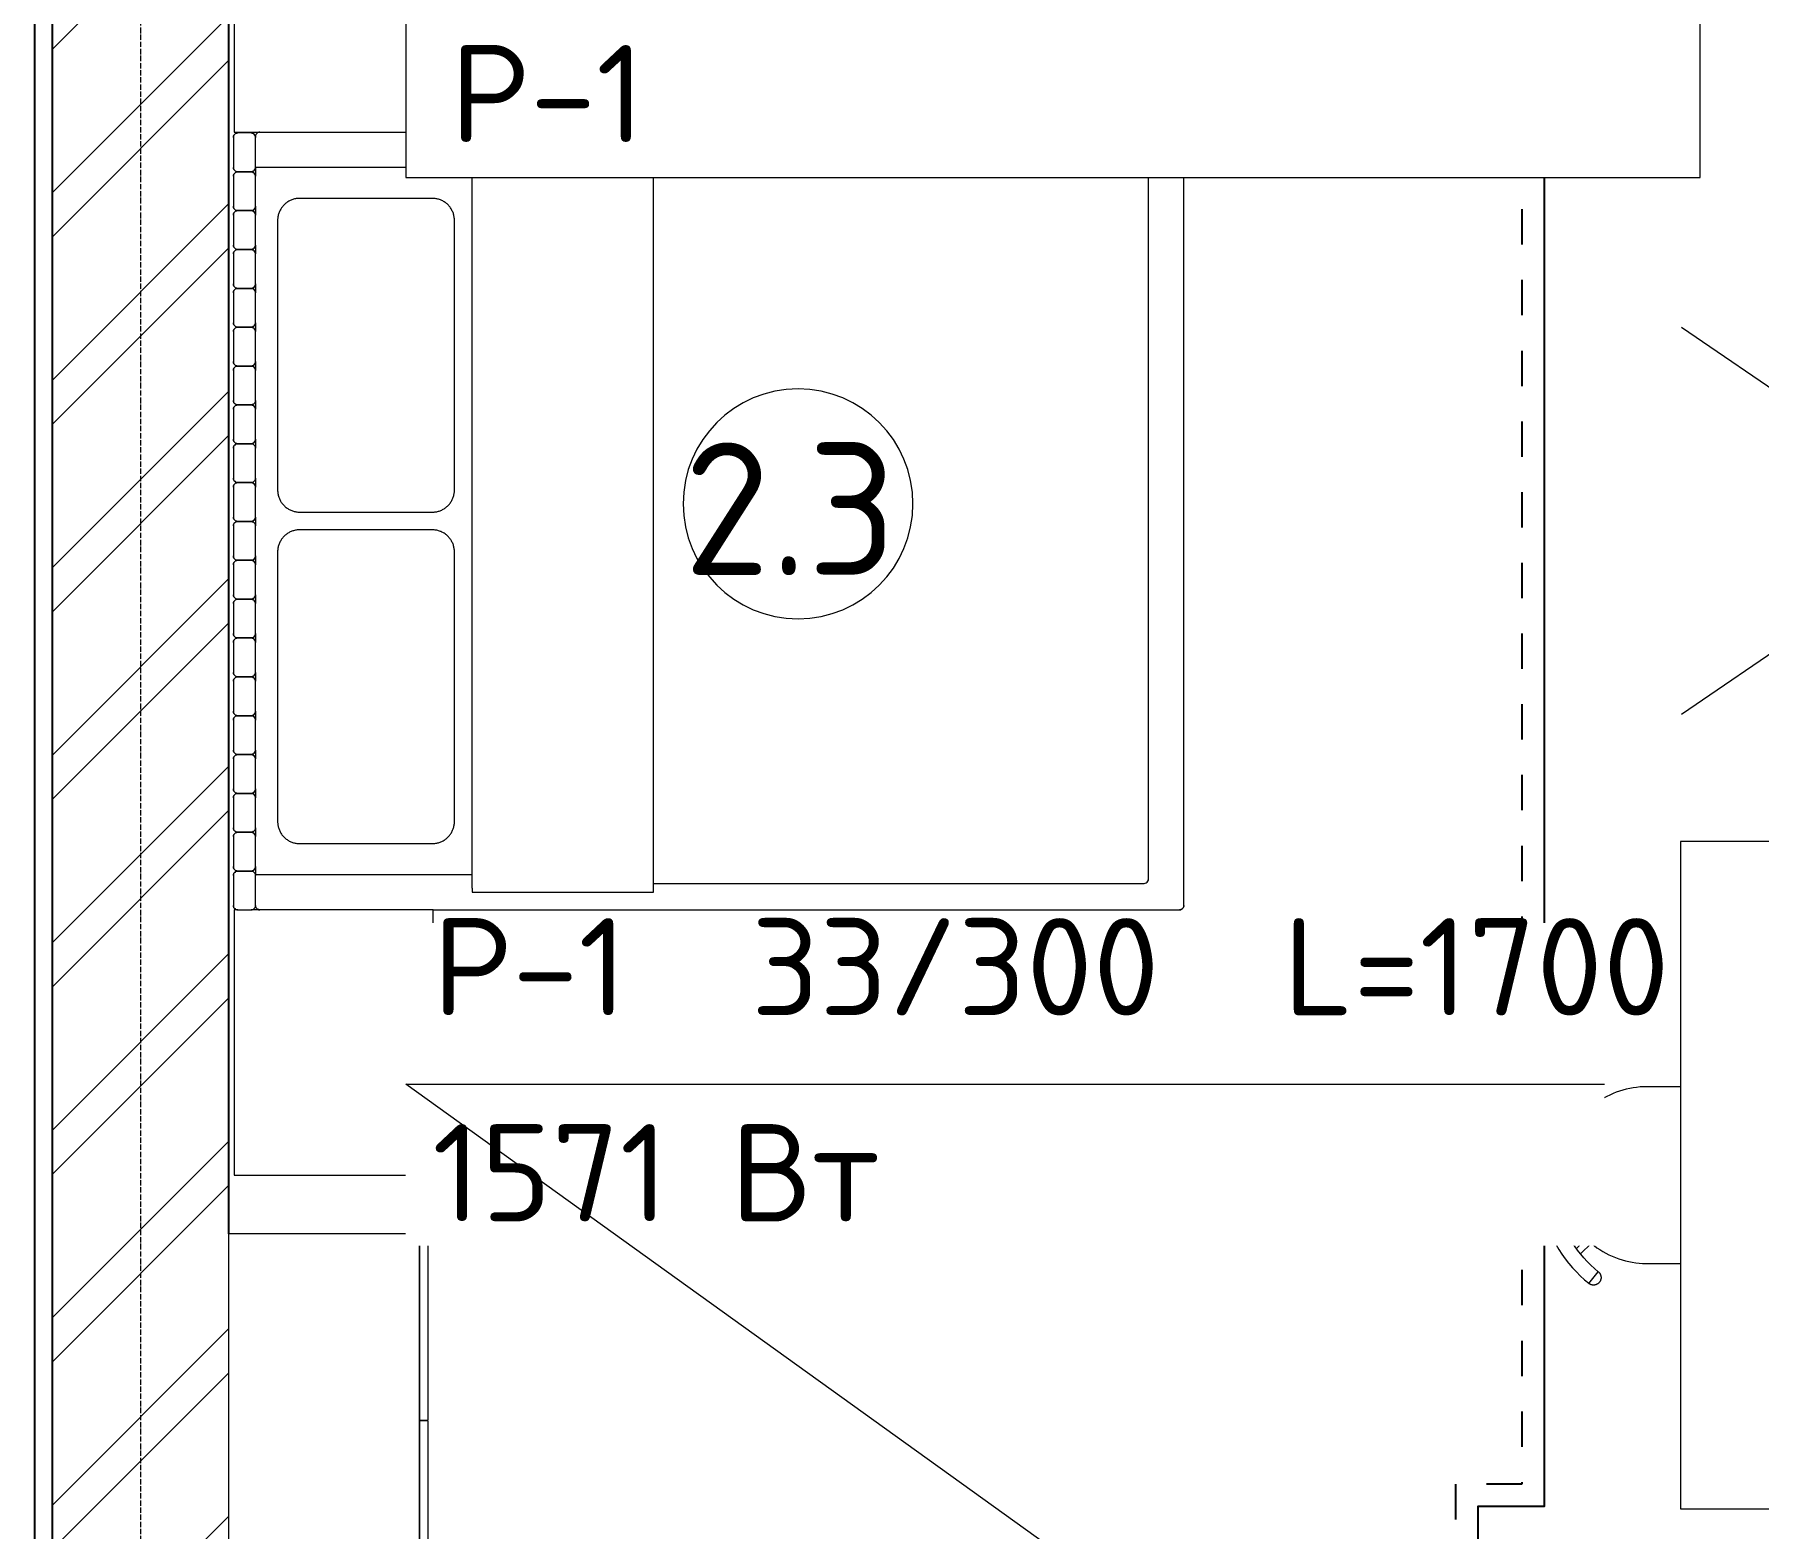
# Model space of a CAD drawing. Header units: millimetres. Extents: x -5016 to 22834, y -6019 to 18943.
# Drawn here: x -240 to 3660, y 1545 to 4925 of the extents above; entities that cross this region are included whole.
import ezdxf
from ezdxf.enums import TextEntityAlignment as Align

# ---------------------------------------------------------------- set-up
doc = ezdxf.new("R2010")
doc.units = ezdxf.units.MM
doc.linetypes.add('ОВ_ПУНКТ', pattern=[160, 80, -80])
doc.linetypes.add('Осевая 12-2-2', pattern=[16, 12, -2, 0, -2])
for name, color, linetype, lineweight in [('A-AREA-IDEN', 8, 'Continuous', 13), ('A-WALL', 8, 'Continuous', 13), ('A-WALL-PATT', 8, 'Continuous', 13), ('I-FURN', 9, 'Continuous', 13), ('M-EQPM', 9, 'Continuous', 13), ('S-GRID', 8, 'Continuous', 13), ('АР_подложка', 8, 'Continuous', 13), ('ОВ_выноски', 7, 'Continuous', 18), ('ОВ_марки', 7, 'Continuous', 18), ('ОВ_Т1', 1, 'Continuous', 50), ('ОВ_Т2', 5, 'Continuous', 50)]:
    doc.layers.add(name, color=color, linetype=linetype, lineweight=lineweight)
doc.styles.add('GOST', font='isocpeur.ttf', dxfattribs={"width": 0.9})
doc.styles.add('GOST Common', font='GOST_Common.ttf', dxfattribs={"height": 300})

# ---------------------------------------------------------------- blocks, each defined once
blk = doc.blocks.new('INT 18 Шкаф-ящики - INT 18 Шкаф-ящики-V8-Этаж 2 - Планировка')
at = {"layer": 'I-FURN'}
for p, q in [((300, 350), (-300, 350)), ((-300, 350), (-300, -100)), ((300, -100), (300, 350)), ((-300, -100), (300, -100))]:
    blk.add_line(p, q, dxfattribs=at)
blk = doc.blocks.new('INT 18 Шкаф-ящики - INT 18 Шкаф-ящики-1564344-Этаж 2 - Планировка')
at = {"layer": 'I-FURN'}
for p, q in [((300, 100), (-300, 100)), ((-300, 100), (-300, -312)), ((300, -350), (300, 100)), ((-300, -342), (-300, -350)), ((-300, -350), (300, -350))]:
    blk.add_line(p, q, dxfattribs=at)
blk = doc.blocks.new('INT Мягкая стеновая панель - INT Мягкая стеновая панель-1565654-Этаж 2 - Планировка')
at = {"layer": 'I-FURN'}
for p, q in [((-879, 340), (-879, 310)), ((-801.1, 350), (-869, 350)), ((-791.1, 340), (-791.1, 310)), ((-791.1, 310), (-791.1, 340)), ((-713.2, 350), (-781.1, 350)), ((-703.2, 340), (-703.2, 310)), ((-703.2, 310), (-703.2, 340)), ((-625.3, 350), (-693.2, 350)), ((-615.3, 340), (-615.3, 310)), ((-615.3, 310), (-615.3, 340)), ((-537.4, 350), (-605.3, 350)), ((-527.4, 340), (-527.4, 310)), ((-527.4, 310), (-527.4, 340)), ((-449.5, 350), (-517.4, 350)), ((-439.5, 340), (-439.5, 310)), ((-439.5, 310), (-439.5, 340)), ((-361.6, 350), (-429.5, 350)), ((-351.6, 340), (-351.6, 310)), ((-351.6, 310), (-351.6, 340)), ((-273.7, 350), (-341.6, 350)), ((-263.7, 340), (-263.7, 310)), ((-263.7, 310), (-263.7, 340)), ((-185.8, 350), (-253.7, 350)), ((-175.8, 340), (-175.8, 310)), ((-175.8, 310), (-175.8, 340)), ((-97.9, 350), (-165.8, 350)), ((-87.9, 340), (-87.9, 310)), ((-87.9, 310), (-87.9, 340)), ((-10, 350), (-77.9, 350)), ((0, 340), (0, 310)), ((0, 310), (0, 340)), ((77.9, 350), (10, 350)), ((87.9, 340), (87.9, 310)), ((87.9, 310), (87.9, 340)), ((165.8, 350), (97.9, 350)), ((175.8, 340), (175.8, 310)), ((175.8, 310), (175.8, 340)), ((253.7, 350), (185.8, 350)), ((263.7, 340), (263.7, 310)), ((263.7, 310), (263.7, 340)), ((341.6, 350), (273.7, 350)), ((351.6, 340), (351.6, 310)), ((351.6, 310), (351.6, 340)), ((429.5, 350), (361.6, 350)), ((439.5, 340), (439.5, 310)), ((439.5, 310), (439.5, 340)), ((517.4, 350), (449.5, 350)), ((527.4, 340), (527.4, 310)), ((527.4, 310), (527.4, 340)), ((605.3, 350), (537.4, 350)), ((615.3, 340), (615.3, 310)), ((615.3, 310), (615.3, 340)), ((693.2, 350), (625.3, 350)), ((703.2, 340), (703.2, 310)), ((703.2, 310), (703.2, 340)), ((781.1, 350), (713.2, 350)), ((791.1, 310), (791.1, 340)), ((791.1, 340), (791.1, 310)), ((869, 350), (801.1, 350)), ((879, 310), (879, 340)), ((-869, 300), (-801.1, 300)), ((-781.1, 300), (-713.2, 300)), ((-693.2, 300), (-625.3, 300)), ((-605.3, 300), (-537.4, 300)), ((-517.4, 300), (-449.5, 300)), ((-429.5, 300), (-361.6, 300)), ((-341.6, 300), (-273.7, 300)), ((-253.7, 300), (-185.8, 300)), ((-165.8, 300), (-97.9, 300)), ((-77.9, 300), (-10, 300)), ((10, 300), (77.9, 300)), ((97.9, 300), (165.8, 300)), ((185.8, 300), (253.7, 300)), ((273.7, 300), (341.6, 300)), ((361.6, 300), (429.5, 300)), ((449.5, 300), (517.4, 300)), ((537.4, 300), (605.3, 300)), ((625.3, 300), (693.2, 300)), ((713.2, 300), (781.1, 300)), ((801.1, 300), (869, 300))]:
    blk.add_line(p, q, dxfattribs=at)
at = {"layer": 'I-FURN', "flags": 128}
for points in [[(-869, 350), (-871.6, 349.7), (-874, 348.7), (-876.1, 347.1), (-877.7, 345), (-878.7, 342.6), (-879, 340)], [(-879, 340), (-878.7, 342.6), (-877.7, 345)], [(-874, 348.7), (-871.6, 349.7), (-869, 350)], [(-791.1, 340), (-791.4, 342.6), (-792.4, 345), (-794, 347.1), (-796.1, 348.7), (-798.5, 349.7), (-801.1, 350)], [(-801.1, 350), (-798.5, 349.7), (-796.1, 348.7)], [(-792.4, 345), (-791.4, 342.6), (-791.1, 340)], [(-781.1, 350), (-783.7, 349.7), (-786.1, 348.7), (-788.2, 347.1), (-789.8, 345), (-790.8, 342.6), (-791.1, 340)], [(-791.1, 340), (-790.8, 342.6), (-789.8, 345)], [(-786.1, 348.7), (-783.7, 349.7), (-781.1, 350)], [(-703.2, 340), (-703.5, 342.6), (-704.5, 345), (-706.1, 347.1), (-708.2, 348.7), (-710.6, 349.7), (-713.2, 350)], [(-713.2, 350), (-710.6, 349.7), (-708.2, 348.7)], [(-704.5, 345), (-703.5, 342.6), (-703.2, 340)], [(-693.2, 350), (-695.8, 349.7), (-698.2, 348.7), (-700.3, 347.1), (-701.9, 345), (-702.9, 342.6), (-703.2, 340)], [(-703.2, 340), (-702.9, 342.6), (-701.9, 345)], [(-698.2, 348.7), (-695.8, 349.7), (-693.2, 350)], [(-615.3, 340), (-615.6, 342.6), (-616.6, 345), (-618.2, 347.1), (-620.3, 348.7), (-622.7, 349.7), (-625.3, 350)], [(-625.3, 350), (-622.7, 349.7), (-620.3, 348.7)], [(-616.6, 345), (-615.6, 342.6), (-615.3, 340)], [(-605.3, 350), (-607.9, 349.7), (-610.3, 348.7), (-612.4, 347.1), (-614, 345), (-615, 342.6), (-615.3, 340)], [(-615.3, 340), (-615, 342.6), (-614, 345)], [(-610.3, 348.7), (-607.9, 349.7), (-605.3, 350)], [(-527.4, 340), (-527.7, 342.6), (-528.7, 345), (-530.3, 347.1), (-532.4, 348.7), (-534.8, 349.7), (-537.4, 350)], [(-537.4, 350), (-534.8, 349.7), (-532.4, 348.7)], [(-528.7, 345), (-527.7, 342.6), (-527.4, 340)], [(-517.4, 350), (-520, 349.7), (-522.4, 348.7), (-524.5, 347.1), (-526.1, 345), (-527.1, 342.6), (-527.4, 340)], [(-527.4, 340), (-527.1, 342.6), (-526.1, 345)], [(-522.4, 348.7), (-520, 349.7), (-517.4, 350)], [(-439.5, 340), (-439.8, 342.6), (-440.8, 345), (-442.4, 347.1), (-444.5, 348.7), (-446.9, 349.7), (-449.5, 350)], [(-449.5, 350), (-446.9, 349.7), (-444.5, 348.7)], [(-440.8, 345), (-439.8, 342.6), (-439.5, 340)], [(-429.5, 350), (-432.1, 349.7), (-434.5, 348.7), (-436.6, 347.1), (-438.2, 345), (-439.2, 342.6), (-439.5, 340)], [(-439.5, 340), (-439.2, 342.6), (-438.2, 345)], [(-434.5, 348.7), (-432.1, 349.7), (-429.5, 350)], [(-351.6, 340), (-351.9, 342.6), (-352.9, 345), (-354.5, 347.1), (-356.6, 348.7), (-359, 349.7), (-361.6, 350)], [(-361.6, 350), (-359, 349.7), (-356.6, 348.7)], [(-352.9, 345), (-351.9, 342.6), (-351.6, 340)], [(-341.6, 350), (-344.2, 349.7), (-346.6, 348.7), (-348.7, 347.1), (-350.3, 345), (-351.3, 342.6), (-351.6, 340)], [(-351.6, 340), (-351.3, 342.6), (-350.3, 345)], [(-346.6, 348.7), (-344.2, 349.7), (-341.6, 350)], [(-263.7, 340), (-264, 342.6), (-265, 345), (-266.6, 347.1), (-268.7, 348.7), (-271.1, 349.7), (-273.7, 350)], [(-273.7, 350), (-271.1, 349.7), (-268.7, 348.7)], [(-265, 345), (-264, 342.6), (-263.7, 340)], [(-253.7, 350), (-256.3, 349.7), (-258.7, 348.7), (-260.8, 347.1), (-262.4, 345), (-263.4, 342.6), (-263.7, 340)], [(-263.7, 340), (-263.4, 342.6), (-262.4, 345)], [(-258.7, 348.7), (-256.3, 349.7), (-253.7, 350)], [(-175.8, 340), (-176.1, 342.6), (-177.1, 345), (-178.7, 347.1), (-180.8, 348.7), (-183.2, 349.7), (-185.8, 350)], [(-185.8, 350), (-183.2, 349.7), (-180.8, 348.7)], [(-177.1, 345), (-176.1, 342.6), (-175.8, 340)], [(-165.8, 350), (-168.4, 349.7), (-170.8, 348.7), (-172.9, 347.1), (-174.5, 345), (-175.5, 342.6), (-175.8, 340)], [(-175.8, 340), (-175.5, 342.6), (-174.5, 345)], [(-170.8, 348.7), (-168.4, 349.7), (-165.8, 350)], [(-87.9, 340), (-88.2, 342.6), (-89.2, 345), (-90.8, 347.1), (-92.9, 348.7), (-95.3, 349.7), (-97.9, 350)], [(-97.9, 350), (-95.3, 349.7), (-92.9, 348.7)], [(-89.2, 345), (-88.2, 342.6), (-87.9, 340)], [(-77.9, 350), (-80.5, 349.7), (-82.9, 348.7), (-85, 347.1), (-86.6, 345), (-87.6, 342.6), (-87.9, 340)], [(-87.9, 340), (-87.6, 342.6), (-86.6, 345)], [(-82.9, 348.7), (-80.5, 349.7), (-77.9, 350)], [(0, 340), (-0.3, 342.6), (-1.3, 345), (-2.9, 347.1), (-5, 348.7), (-7.4, 349.7), (-10, 350)], [(-10, 350), (-7.4, 349.7), (-5, 348.7)], [(-1.3, 345), (-0.3, 342.6), (0, 340)], [(10, 350), (7.4, 349.7), (5, 348.7), (2.9, 347.1), (1.3, 345), (0.3, 342.6), (0, 340)], [(0, 340), (0.3, 342.6), (1.3, 345)], [(5, 348.7), (7.4, 349.7), (10, 350)], [(87.9, 340), (87.6, 342.6), (86.6, 345), (85, 347.1), (82.9, 348.7), (80.5, 349.7), (77.9, 350)], [(77.9, 350), (80.5, 349.7), (82.9, 348.7)], [(86.6, 345), (87.6, 342.6), (87.9, 340)], [(97.9, 350), (95.3, 349.7), (92.9, 348.7), (90.8, 347.1), (89.2, 345), (88.2, 342.6), (87.9, 340)], [(87.9, 340), (88.2, 342.6), (89.2, 345)], [(92.9, 348.7), (95.3, 349.7), (97.9, 350)], [(175.8, 340), (175.5, 342.6), (174.5, 345), (172.9, 347.1), (170.8, 348.7), (168.4, 349.7), (165.8, 350)], [(165.8, 350), (168.4, 349.7), (170.8, 348.7)], [(174.5, 345), (175.5, 342.6), (175.8, 340)], [(185.8, 350), (183.2, 349.7), (180.8, 348.7), (178.7, 347.1), (177.1, 345), (176.1, 342.6), (175.8, 340)], [(175.8, 340), (176.1, 342.6), (177.1, 345)], [(180.8, 348.7), (183.2, 349.7), (185.8, 350)], [(263.7, 340), (263.4, 342.6), (262.4, 345), (260.8, 347.1), (258.7, 348.7), (256.3, 349.7), (253.7, 350)], [(253.7, 350), (256.3, 349.7), (258.7, 348.7)], [(262.4, 345), (263.4, 342.6), (263.7, 340)], [(273.7, 350), (271.1, 349.7), (268.7, 348.7), (266.6, 347.1), (265, 345), (264, 342.6), (263.7, 340)], [(263.7, 340), (264, 342.6), (265, 345)], [(268.7, 348.7), (271.1, 349.7), (273.7, 350)], [(351.6, 340), (351.3, 342.6), (350.3, 345), (348.7, 347.1), (346.6, 348.7), (344.2, 349.7), (341.6, 350)], [(341.6, 350), (344.2, 349.7), (346.6, 348.7)], [(350.3, 345), (351.3, 342.6), (351.6, 340)], [(361.6, 350), (359, 349.7), (356.6, 348.7), (354.5, 347.1), (352.9, 345), (351.9, 342.6), (351.6, 340)], [(351.6, 340), (351.9, 342.6), (352.9, 345)], [(356.6, 348.7), (359, 349.7), (361.6, 350)], [(439.5, 340), (439.2, 342.6), (438.2, 345), (436.6, 347.1), (434.5, 348.7), (432.1, 349.7), (429.5, 350)], [(429.5, 350), (432.1, 349.7), (434.5, 348.7)], [(438.2, 345), (439.2, 342.6), (439.5, 340)], [(449.5, 350), (446.9, 349.7), (444.5, 348.7), (442.4, 347.1), (440.8, 345), (439.8, 342.6), (439.5, 340)], [(439.5, 340), (439.8, 342.6), (440.8, 345)], [(444.5, 348.7), (446.9, 349.7), (449.5, 350)], [(527.4, 340), (527.1, 342.6), (526.1, 345), (524.5, 347.1), (522.4, 348.7), (520, 349.7), (517.4, 350)], [(517.4, 350), (520, 349.7), (522.4, 348.7)], [(526.1, 345), (527.1, 342.6), (527.4, 340)], [(537.4, 350), (534.8, 349.7), (532.4, 348.7), (530.3, 347.1), (528.7, 345), (527.7, 342.6), (527.4, 340)], [(527.4, 340), (527.7, 342.6), (528.7, 345)], [(532.4, 348.7), (534.8, 349.7), (537.4, 350)], [(615.3, 340), (615, 342.6), (614, 345), (612.4, 347.1), (610.3, 348.7), (607.9, 349.7), (605.3, 350)], [(605.3, 350), (607.9, 349.7), (610.3, 348.7)], [(614, 345), (615, 342.6), (615.3, 340)], [(625.3, 350), (622.7, 349.7), (620.3, 348.7), (618.2, 347.1), (616.6, 345), (615.6, 342.6), (615.3, 340)], [(615.3, 340), (615.6, 342.6), (616.6, 345)], [(620.3, 348.7), (622.7, 349.7), (625.3, 350)], [(703.2, 340), (702.9, 342.6), (701.9, 345), (700.3, 347.1), (698.2, 348.7), (695.8, 349.7), (693.2, 350)], [(693.2, 350), (695.8, 349.7), (698.2, 348.7)], [(701.9, 345), (702.9, 342.6), (703.2, 340)], [(713.2, 350), (710.6, 349.7), (708.2, 348.7), (706.1, 347.1), (704.5, 345), (703.5, 342.6), (703.2, 340)], [(703.2, 340), (703.5, 342.6), (704.5, 345)], [(708.2, 348.7), (710.6, 349.7), (713.2, 350)], [(791.1, 340), (790.8, 342.6), (789.8, 345), (788.2, 347.1), (786.1, 348.7), (783.7, 349.7), (781.1, 350)], [(781.1, 350), (783.7, 349.7), (786.1, 348.7)], [(789.8, 345), (790.8, 342.6), (791.1, 340)], [(801.1, 350), (798.5, 349.7), (796.1, 348.7), (794, 347.1), (792.4, 345), (791.4, 342.6), (791.1, 340)], [(791.1, 340), (791.4, 342.6), (792.4, 345)], [(796.1, 348.7), (798.5, 349.7), (801.1, 350)], [(879, 340), (878.7, 342.6), (877.7, 345), (876.1, 347.1), (874, 348.7), (871.6, 349.7), (869, 350)], [(869, 350), (871.6, 349.7), (874, 348.7)], [(877.7, 345), (878.7, 342.6), (879, 340)], [(-879, 310), (-878.7, 307.4), (-877.7, 305), (-876.1, 302.9), (-874, 301.3), (-871.6, 300.3), (-869, 300)], [(-877.7, 305), (-878.7, 307.4), (-879, 310)], [(-869, 300), (-871.6, 300.3), (-874, 301.3)], [(-801.1, 300), (-798.5, 300.3), (-796.1, 301.3), (-794, 302.9), (-792.4, 305), (-791.4, 307.4), (-791.1, 310)], [(-796.1, 301.3), (-798.5, 300.3), (-801.1, 300)], [(-791.1, 310), (-791.4, 307.4), (-792.4, 305)], [(-791.1, 310), (-790.8, 307.4), (-789.8, 305), (-788.2, 302.9), (-786.1, 301.3), (-783.7, 300.3), (-781.1, 300)], [(-789.8, 305), (-790.8, 307.4), (-791.1, 310)], [(-781.1, 300), (-783.7, 300.3), (-786.1, 301.3)], [(-713.2, 300), (-710.6, 300.3), (-708.2, 301.3), (-706.1, 302.9), (-704.5, 305), (-703.5, 307.4), (-703.2, 310)], [(-708.2, 301.3), (-710.6, 300.3), (-713.2, 300)], [(-703.2, 310), (-703.5, 307.4), (-704.5, 305)], [(-703.2, 310), (-702.9, 307.4), (-701.9, 305), (-700.3, 302.9), (-698.2, 301.3), (-695.8, 300.3), (-693.2, 300)], [(-701.9, 305), (-702.9, 307.4), (-703.2, 310)], [(-693.2, 300), (-695.8, 300.3), (-698.2, 301.3)], [(-625.3, 300), (-622.7, 300.3), (-620.3, 301.3), (-618.2, 302.9), (-616.6, 305), (-615.6, 307.4), (-615.3, 310)], [(-620.3, 301.3), (-622.7, 300.3), (-625.3, 300)], [(-615.3, 310), (-615.6, 307.4), (-616.6, 305)], [(-615.3, 310), (-615, 307.4), (-614, 305), (-612.4, 302.9), (-610.3, 301.3), (-607.9, 300.3), (-605.3, 300)], [(-614, 305), (-615, 307.4), (-615.3, 310)], [(-605.3, 300), (-607.9, 300.3), (-610.3, 301.3)], [(-537.4, 300), (-534.8, 300.3), (-532.4, 301.3), (-530.3, 302.9), (-528.7, 305), (-527.7, 307.4), (-527.4, 310)], [(-532.4, 301.3), (-534.8, 300.3), (-537.4, 300)], [(-527.4, 310), (-527.7, 307.4), (-528.7, 305)], [(-527.4, 310), (-527.1, 307.4), (-526.1, 305), (-524.5, 302.9), (-522.4, 301.3), (-520, 300.3), (-517.4, 300)], [(-526.1, 305), (-527.1, 307.4), (-527.4, 310)], [(-517.4, 300), (-520, 300.3), (-522.4, 301.3)], [(-449.5, 300), (-446.9, 300.3), (-444.5, 301.3), (-442.4, 302.9), (-440.8, 305), (-439.8, 307.4), (-439.5, 310)], [(-444.5, 301.3), (-446.9, 300.3), (-449.5, 300)], [(-439.5, 310), (-439.8, 307.4), (-440.8, 305)], [(-439.5, 310), (-439.2, 307.4), (-438.2, 305), (-436.6, 302.9), (-434.5, 301.3), (-432.1, 300.3), (-429.5, 300)], [(-438.2, 305), (-439.2, 307.4), (-439.5, 310)], [(-429.5, 300), (-432.1, 300.3), (-434.5, 301.3)], [(-361.6, 300), (-359, 300.3), (-356.6, 301.3), (-354.5, 302.9), (-352.9, 305), (-351.9, 307.4), (-351.6, 310)], [(-356.6, 301.3), (-359, 300.3), (-361.6, 300)], [(-351.6, 310), (-351.9, 307.4), (-352.9, 305)], [(-351.6, 310), (-351.3, 307.4), (-350.3, 305), (-348.7, 302.9), (-346.6, 301.3), (-344.2, 300.3), (-341.6, 300)], [(-350.3, 305), (-351.3, 307.4), (-351.6, 310)], [(-341.6, 300), (-344.2, 300.3), (-346.6, 301.3)], [(-273.7, 300), (-271.1, 300.3), (-268.7, 301.3), (-266.6, 302.9), (-265, 305), (-264, 307.4), (-263.7, 310)], [(-268.7, 301.3), (-271.1, 300.3), (-273.7, 300)], [(-263.7, 310), (-264, 307.4), (-265, 305)], [(-263.7, 310), (-263.4, 307.4), (-262.4, 305), (-260.8, 302.9), (-258.7, 301.3), (-256.3, 300.3), (-253.7, 300)], [(-262.4, 305), (-263.4, 307.4), (-263.7, 310)], [(-253.7, 300), (-256.3, 300.3), (-258.7, 301.3)], [(-185.8, 300), (-183.2, 300.3), (-180.8, 301.3), (-178.7, 302.9), (-177.1, 305), (-176.1, 307.4), (-175.8, 310)], [(-180.8, 301.3), (-183.2, 300.3), (-185.8, 300)], [(-175.8, 310), (-176.1, 307.4), (-177.1, 305)], [(-175.8, 310), (-175.5, 307.4), (-174.5, 305), (-172.9, 302.9), (-170.8, 301.3), (-168.4, 300.3), (-165.8, 300)], [(-174.5, 305), (-175.5, 307.4), (-175.8, 310)], [(-165.8, 300), (-168.4, 300.3), (-170.8, 301.3)], [(-97.9, 300), (-95.3, 300.3), (-92.9, 301.3), (-90.8, 302.9), (-89.2, 305), (-88.2, 307.4), (-87.9, 310)], [(-92.9, 301.3), (-95.3, 300.3), (-97.9, 300)], [(-87.9, 310), (-88.2, 307.4), (-89.2, 305)], [(-87.9, 310), (-87.6, 307.4), (-86.6, 305), (-85, 302.9), (-82.9, 301.3), (-80.5, 300.3), (-77.9, 300)], [(-86.6, 305), (-87.6, 307.4), (-87.9, 310)], [(-77.9, 300), (-80.5, 300.3), (-82.9, 301.3)], [(-10, 300), (-7.4, 300.3), (-5, 301.3), (-2.9, 302.9), (-1.3, 305), (-0.3, 307.4), (0, 310)], [(-5, 301.3), (-7.4, 300.3), (-10, 300)], [(0, 310), (-0.3, 307.4), (-1.3, 305)], [(0, 310), (0.3, 307.4), (1.3, 305), (2.9, 302.9), (5, 301.3), (7.4, 300.3), (10, 300)], [(1.3, 305), (0.3, 307.4), (0, 310)], [(10, 300), (7.4, 300.3), (5, 301.3)], [(77.9, 300), (80.5, 300.3), (82.9, 301.3), (85, 302.9), (86.6, 305), (87.6, 307.4), (87.9, 310)], [(82.9, 301.3), (80.5, 300.3), (77.9, 300)], [(87.9, 310), (87.6, 307.4), (86.6, 305)], [(87.9, 310), (88.2, 307.4), (89.2, 305), (90.8, 302.9), (92.9, 301.3), (95.3, 300.3), (97.9, 300)], [(89.2, 305), (88.2, 307.4), (87.9, 310)], [(97.9, 300), (95.3, 300.3), (92.9, 301.3)], [(165.8, 300), (168.4, 300.3), (170.8, 301.3), (172.9, 302.9), (174.5, 305), (175.5, 307.4), (175.8, 310)], [(170.8, 301.3), (168.4, 300.3), (165.8, 300)], [(175.8, 310), (175.5, 307.4), (174.5, 305)], [(175.8, 310), (176.1, 307.4), (177.1, 305), (178.7, 302.9), (180.8, 301.3), (183.2, 300.3), (185.8, 300)], [(177.1, 305), (176.1, 307.4), (175.8, 310)], [(185.8, 300), (183.2, 300.3), (180.8, 301.3)], [(253.7, 300), (256.3, 300.3), (258.7, 301.3), (260.8, 302.9), (262.4, 305), (263.4, 307.4), (263.7, 310)], [(258.7, 301.3), (256.3, 300.3), (253.7, 300)], [(263.7, 310), (263.4, 307.4), (262.4, 305)], [(263.7, 310), (264, 307.4), (265, 305), (266.6, 302.9), (268.7, 301.3), (271.1, 300.3), (273.7, 300)], [(265, 305), (264, 307.4), (263.7, 310)], [(273.7, 300), (271.1, 300.3), (268.7, 301.3)], [(341.6, 300), (344.2, 300.3), (346.6, 301.3), (348.7, 302.9), (350.3, 305), (351.3, 307.4), (351.6, 310)], [(346.6, 301.3), (344.2, 300.3), (341.6, 300)], [(351.6, 310), (351.3, 307.4), (350.3, 305)], [(351.6, 310), (351.9, 307.4), (352.9, 305), (354.5, 302.9), (356.6, 301.3), (359, 300.3), (361.6, 300)], [(352.9, 305), (351.9, 307.4), (351.6, 310)], [(361.6, 300), (359, 300.3), (356.6, 301.3)], [(429.5, 300), (432.1, 300.3), (434.5, 301.3), (436.6, 302.9), (438.2, 305), (439.2, 307.4), (439.5, 310)], [(434.5, 301.3), (432.1, 300.3), (429.5, 300)], [(439.5, 310), (439.2, 307.4), (438.2, 305)], [(439.5, 310), (439.8, 307.4), (440.8, 305), (442.4, 302.9), (444.5, 301.3), (446.9, 300.3), (449.5, 300)], [(440.8, 305), (439.8, 307.4), (439.5, 310)], [(449.5, 300), (446.9, 300.3), (444.5, 301.3)], [(517.4, 300), (520, 300.3), (522.4, 301.3), (524.5, 302.9), (526.1, 305), (527.1, 307.4), (527.4, 310)], [(522.4, 301.3), (520, 300.3), (517.4, 300)], [(527.4, 310), (527.1, 307.4), (526.1, 305)], [(527.4, 310), (527.7, 307.4), (528.7, 305), (530.3, 302.9), (532.4, 301.3), (534.8, 300.3), (537.4, 300)], [(528.7, 305), (527.7, 307.4), (527.4, 310)], [(537.4, 300), (534.8, 300.3), (532.4, 301.3)], [(605.3, 300), (607.9, 300.3), (610.3, 301.3), (612.4, 302.9), (614, 305), (615, 307.4), (615.3, 310)], [(610.3, 301.3), (607.9, 300.3), (605.3, 300)], [(615.3, 310), (615, 307.4), (614, 305)], [(615.3, 310), (615.6, 307.4), (616.6, 305), (618.2, 302.9), (620.3, 301.3), (622.7, 300.3), (625.3, 300)], [(616.6, 305), (615.6, 307.4), (615.3, 310)], [(625.3, 300), (622.7, 300.3), (620.3, 301.3)], [(693.2, 300), (695.8, 300.3), (698.2, 301.3), (700.3, 302.9), (701.9, 305), (702.9, 307.4), (703.2, 310)], [(698.2, 301.3), (695.8, 300.3), (693.2, 300)], [(703.2, 310), (702.9, 307.4), (701.9, 305)], [(703.2, 310), (703.5, 307.4), (704.5, 305), (706.1, 302.9), (708.2, 301.3), (710.6, 300.3), (713.2, 300)], [(704.5, 305), (703.5, 307.4), (703.2, 310)], [(713.2, 300), (710.6, 300.3), (708.2, 301.3)], [(781.1, 300), (783.7, 300.3), (786.1, 301.3), (788.2, 302.9), (789.8, 305), (790.8, 307.4), (791.1, 310)], [(786.1, 301.3), (783.7, 300.3), (781.1, 300)], [(791.1, 310), (790.8, 307.4), (789.8, 305)], [(791.1, 310), (791.4, 307.4), (792.4, 305), (794, 302.9), (796.1, 301.3), (798.5, 300.3), (801.1, 300)], [(792.4, 305), (791.4, 307.4), (791.1, 310)], [(801.1, 300), (798.5, 300.3), (796.1, 301.3)], [(869, 300), (871.6, 300.3), (874, 301.3), (876.1, 302.9), (877.7, 305), (878.7, 307.4), (879, 310)], [(874, 301.3), (871.6, 300.3), (869, 300)], [(879, 310), (878.7, 307.4), (877.7, 305)]]:
    blk.add_lwpolyline(points, dxfattribs=at)
blk = doc.blocks.new('ТВ - Плоский экран1 - ТВ 60_ 3-1356783-Этаж 2 - Планировка')
at = {"layer": 'M-EQPM'}
for p, q in [((-570.5, 18.5), (-500.5, 58.5)), ((492.6, 58.5), (562.6, 18.5)), ((-570.5, -1.5), (-570.5, 18.5)), ((-570.5, 18.5), (562.6, 18.5)), ((562.6, 18.5), (-570.5, 18.5)), ((562.6, 18.5), (562.6, -1.5)), ((562.6, -1.5), (-570.5, -1.5)), ((-3.9, -16.5), (-441.8, -655.4)), ((-3.9, -16.5), (433.9, -655.4))]:
    blk.add_line(p, q, dxfattribs=at)
blk = doc.blocks.new('INT 18 Шкаф-ящики - INT 18 Шкаф-ящики-1566019-Этаж 2 - Планировка')
at = {"layer": 'I-FURN'}
for p, q in [((-754.8, 350), (-754.8, -366.7)), ((754.8, -366.7), (754.8, 350)), ((-754.8, -366.7), (754.8, -366.7))]:
    blk.add_line(p, q, dxfattribs=at)
blk = doc.blocks.new('INT Стул Delo Нра - INT Стул Delo Нра-V11-Этаж 2 - Планировка')
at = {"layer": 'I-FURN'}
for p, q in [((-200, 78.3), (-200, 3)), ((200, 3), (200, 78.3)), ((-218.7, -107.5), (-245, -129)), ((245, -129), (218.7, -107.5)), ((-154, -122.9), (-178.4, -147.6)), ((-165.6, -156.1), (-143.3, -133.4)), ((143.4, -133.5), (165.6, -156.1)), ((178.4, -147.6), (154.2, -123.1)), ((-2, -195), (2, -195)), ((2, -195), (-2, -195))]:
    blk.add_line(p, q, dxfattribs=at)
at = {"layer": 'I-FURN', "flags": 128}
for points in [[(-200, 3), (-199.8, -4.9), (-199.4, -12.8), (-198.6, -20.7), (-197.5, -28.5), (-196.1, -36.3), (-194.3, -44.1), (-192.3, -51.7), (-189.9, -59.3), (-187.3, -66.8), (-184.4, -74.1), (-181.1, -81.3), (-177.6, -88.4), (-173.8, -95.4), (-169.8, -102.2), (-165.4, -108.8), (-160.8, -115.2), (-156, -121.5), (-150.9, -127.6), (-145.5, -133.4), (-139.9, -139), (-134.2, -144.4), (-128.2, -149.6), (-122, -154.5), (-115.6, -159.2), (-109, -163.6), (-102.2, -167.8), (-95.3, -171.6), (-88.3, -175.2), (-81.1, -178.5), (-73.7, -181.5), (-66.3, -184.3), (-58.8, -186.7), (-51.1, -188.8), (-43.4, -190.6), (-35.7, -192.1), (-27.8, -193.3), (-20, -194.2), (-12.1, -194.7), (-4.1, -195), (-2, -195)], [(2, -195), (9.9, -194.8), (17.8, -194.4), (25.7, -193.6), (33.5, -192.5), (41.3, -191.1), (49.1, -189.3), (56.7, -187.3), (64.3, -184.9), (71.8, -182.3), (79.1, -179.4), (86.3, -176.1), (93.4, -172.6), (100.4, -168.8), (107.2, -164.8), (113.8, -160.4), (120.2, -155.8), (126.5, -151), (132.6, -145.9), (138.4, -140.5), (144, -134.9), (149.4, -129.2), (154.6, -123.2), (159.5, -117), (164.2, -110.6), (168.6, -104), (172.8, -97.2), (176.6, -90.3), (180.2, -83.3), (183.5, -76.1), (186.5, -68.7), (189.3, -61.3), (191.7, -53.8), (193.8, -46.1), (195.6, -38.4), (197.1, -30.7), (198.3, -22.8), (199.2, -15), (199.7, -7.1), (200, 0.9), (200, 3)], [(-245, -129), (-245.4, -128.5), (-245.8, -127.9), (-246.2, -127.3), (-246.5, -126.8), (-246.9, -126.2), (-247.2, -125.6), (-247.5, -124.9), (-247.7, -124.3), (-248, -123.7), (-248.2, -123), (-248.3, -122.4), (-248.5, -121.7), (-248.6, -121), (-248.7, -120.4), (-248.8, -119.7), (-248.8, -119), (-248.8, -118.3), (-248.8, -117.7), (-248.8, -117), (-248.7, -116.3), (-248.6, -115.6), (-248.5, -115), (-248.4, -114.3), (-248.2, -113.6), (-248, -113), (-247.8, -112.3), (-247.6, -111.7), (-247.3, -111.1), (-247, -110.5), (-246.7, -109.9), (-246.3, -109.3), (-245.9, -108.7), (-245.6, -108.2), (-245.1, -107.6), (-244.7, -107.1), (-244.2, -106.6), (-243.8, -106.1), (-243.3, -105.6), (-242.8, -105.2), (-242.2, -104.8), (-241.7, -104.4), (-241.1, -104), (-240.5, -103.6), (-240, -103.3), (-239.4, -103), (-238.7, -102.7), (-238.1, -102.4), (-237.5, -102.2), (-236.8, -102), (-236.2, -101.8), (-235.5, -101.6), (-234.8, -101.5), (-234.2, -101.4), (-233.5, -101.3), (-232.8, -101.3), (-232.1, -101.2), (-231.5, -101.2), (-230.8, -101.3), (-230.1, -101.3), (-229.4, -101.4), (-228.8, -101.5), (-228.1, -101.6), (-227.4, -101.8), (-226.8, -102), (-226.1, -102.2), (-225.5, -102.5), (-224.9, -102.7), (-224.3, -103), (-223.7, -103.3), (-223.1, -103.7), (-222.5, -104), (-221.9, -104.4), (-221.4, -104.8), (-220.9, -105.3), (-220.4, -105.7), (-219.9, -106.2), (-219.4, -106.7), (-218.9, -107.2), (-218.7, -107.5)], [(-178.5, -147.5), (-187.2, -140.2), (-195.5, -132.5), (-203.5, -124.6), (-211.2, -116.3), (-218.5, -107.7), (-218.7, -107.5)], [(218.7, -107.5), (211.4, -116.1), (203.7, -124.4), (195.7, -132.3), (187.4, -140), (178.7, -147.3), (178.5, -147.5)], [(218.7, -107.5), (219.1, -106.9), (219.6, -106.4), (220.1, -106), (220.6, -105.5), (221.1, -105.1), (221.6, -104.6), (222.2, -104.2), (222.8, -103.9), (223.3, -103.5), (223.9, -103.2), (224.5, -102.9), (225.2, -102.6), (225.8, -102.3), (226.4, -102.1), (227.1, -101.9), (227.7, -101.7), (228.4, -101.6), (229.1, -101.5), (229.7, -101.4), (230.4, -101.3), (231.1, -101.2), (231.8, -101.2), (232.5, -101.2), (233.1, -101.3), (233.8, -101.3), (234.5, -101.4), (235.2, -101.6), (235.8, -101.7), (236.5, -101.9), (237.1, -102.1), (237.8, -102.3), (238.4, -102.5), (239, -102.8), (239.6, -103.1), (240.2, -103.4), (240.8, -103.8), (241.4, -104.2), (241.9, -104.5), (242.5, -105), (243, -105.4), (243.5, -105.9), (244, -106.3), (244.5, -106.8), (244.9, -107.3), (245.3, -107.9), (245.7, -108.4), (246.1, -109), (246.5, -109.6), (246.8, -110.1), (247.1, -110.8), (247.4, -111.4), (247.7, -112), (247.9, -112.6), (248.1, -113.3), (248.3, -113.9), (248.5, -114.6), (248.6, -115.3), (248.7, -115.9), (248.8, -116.6), (248.8, -117.3), (248.8, -118), (248.8, -118.6), (248.8, -119.3), (248.8, -120), (248.7, -120.7), (248.6, -121.4), (248.4, -122), (248.3, -122.7), (248.1, -123.3), (247.8, -124), (247.6, -124.6), (247.3, -125.2), (247, -125.8), (246.7, -126.4), (246.4, -127), (246, -127.6), (245.6, -128.2), (245.2, -128.7), (245, -129)], [(-245, -129), (-236.8, -138.6), (-228.2, -147.9), (-219.2, -156.9), (-209.9, -165.5), (-200.2, -173.7), (-200, -173.9)], [(0, -211), (-11.3, -210.8), (-22.6, -210.1), (-33.8, -209), (-45, -207.4), (-56.2, -205.4), (-67.2, -202.9), (-78.1, -200), (-88.9, -196.6), (-99.6, -192.9), (-110.1, -188.7), (-120.4, -184.1), (-130.6, -179.1), (-140.5, -173.6), (-150.2, -167.8), (-159.6, -161.6), (-168.8, -155), (-177.8, -148.1), (-178.5, -147.5)], [(178.5, -147.5), (169.6, -154.5), (160.4, -161.1), (151, -167.3), (141.3, -173.1), (131.4, -178.6), (121.3, -183.7), (111, -188.3), (100.5, -192.5), (89.9, -196.3), (79.1, -199.7), (68.1, -202.7), (57.1, -205.2), (46, -207.2), (34.8, -208.8), (23.6, -210), (12.3, -210.7), (1, -211), (0, -211)], [(200, -173.9), (209.7, -165.7), (219, -157.1), (228, -148.2), (236.6, -138.9), (244.8, -129.2), (245, -129)], [(-200, -173.9), (-190, -181.7), (-179.7, -189.1), (-169.2, -196), (-158.3, -202.6), (-147.2, -208.7), (-135.9, -214.4), (-124.3, -219.6), (-112.6, -224.3), (-100.7, -228.6), (-88.6, -232.4), (-76.3, -235.7), (-64, -238.5), (-51.5, -240.8), (-39, -242.6), (-26.4, -243.9), (-13.8, -244.7), (-1.1, -245), (0, -245)], [(0, -245), (12.7, -244.7), (25.3, -244), (37.9, -242.7), (50.5, -241), (62.9, -238.7), (75.3, -235.9), (87.5, -232.7), (99.6, -228.9), (111.6, -224.7), (123.3, -220), (134.9, -214.8), (146.3, -209.2), (157.4, -203.1), (168.2, -196.6), (178.8, -189.7), (189.1, -182.3), (199.2, -174.6), (200, -173.9)]]:
    blk.add_lwpolyline(points, dxfattribs=at)
at = {"layer": 'I-FURN'}
for centre, start, end in [((-2, 3), 180, 182.1537), ((2, 3), 357.8463, 0), ((-2, 3), 221.645, 225), ((2, 3), 311.645, 315), ((-2, 3), 267.8463, 270), ((2, 3), 270, 272.1537)]:
    blk.add_arc(centre, 198, start, end, dxfattribs=at)
blk = doc.blocks.new('INT 18 Шкаф - INT 18 Шкаф-1564945-Этаж 2 - Планировка')
at = {"layer": 'I-FURN'}
for p, q in [((-422.5, 350), (422.5, 350)), ((-422.5, 350), (-422.5, -80)), ((422.5, -80), (422.5, 350)), ((422.5, -80), (-422.5, -80)), ((-421, -82), (-0.8, -82)), ((-421, -82), (-421, -100)), ((-0.8, -100), (-421, -100)), ((-0.8, -100), (-0.8, -82)), ((0.8, -82), (421, -82)), ((0.8, -82), (0.8, -100)), ((421, -100), (0.8, -100)), ((421, -100), (421, -82))]:
    blk.add_line(p, q, dxfattribs=at)
blk = doc.blocks.new('INT Марка помещения - Номер помещения _ Площадь _ Имя-1615504-Этаж 2 - Планировка')
at = {"layer": 'A-AREA-IDEN'}
for start, end in [(360, 180), (180, 360)]:
    blk.add_arc((0, 0), 2.6, start, end, dxfattribs=at)
blk = doc.blocks.new('АР_План_2_этажа')
at = {"layer": 'A-WALL-PATT', "lineweight": 9}
h = blk.add_hatch(dxfattribs=at)
h.set_pattern_fill('FP_1', color=256, style=0, pattern_type=2)
h.set_pattern_definition([(45, (0, 0), (-212.132, 212.132), []), (45, (0, 100), (-212.132, 212.132), [])])
h.paths.add_polyline_path([(1968.2, 5572.6), (2368.2, 5572.6), (2368.2, 11372.6), (1968.2, 11372.6), (1968.2, 7492.1)])
h.paths.add_polyline_path([(2368.2, 12372.6), (2368.2, 17022.6), (1968.2, 17022.6), (1968.2, 12372.6), (2210.7, 12372.6)])
h.paths.add_polyline_path([(2368.2, 18022.6), (2368.2, 18272.6), (1968.2, 18272.6), (1968.2, 18022.6), (2210.7, 18022.6)])
at = {"layer": 'A-WALL', "lineweight": 25}
for p, q in [((1928.2, 11412.6), (1928.2, 5532.6)), ((1968.2, 11372.6), (1968.2, 5572.6)), ((2368.2, 6884.8), (2368.2, 10242.6))]:
    blk.add_line(p, q, dxfattribs=at)
at = {"layer": 'I-FURN'}
for p, q in [((2428.2, 9367.6), (2428.2, 9365.6)), ((4518.2, 9377.6), (2830.2, 9377.6)), ((4528.2, 7627.6), (4528.2, 9367.6)), ((2928.2, 9337.6), (2918.2, 9337.6)), ((2918.2, 9337.6), (2918.2, 9328.6)), ((2918.2, 9337.6), (2928.2, 9337.6)), ((2918.2, 7666.6), (2918.2, 9328.6)), ((3328.2, 9337.6), (2928.2, 9337.6)), ((3328.2, 9328.6), (3328.2, 9337.6)), ((3328.2, 7666.6), (3328.2, 9328.6)), ((2918.4, 9297.6), (2428.2, 9297.6)), ((2428.2, 9297.6), (2428.2, 9288.6)), ((2428.2, 9288.6), (2428.2, 9277.7)), ((4438.2, 9317.6), (3328.2, 9317.6)), ((4448.2, 7687.6), (4448.2, 9307.6)), ((2428.2, 9209.8), (2428.2, 9189.8)), ((2828.2, 9227.6), (2528.2, 9227.6)), ((2478.2, 9177.6), (2478.2, 8567.6)), ((2878.2, 8567.6), (2878.2, 9177.6)), ((2428.2, 9121.9), (2428.2, 9101.9)), ((2428.2, 9034), (2428.2, 9014)), ((2428.2, 8946.1), (2428.2, 8926.1)), ((2428.2, 8858.2), (2428.2, 8838.2)), ((2428.2, 8770.3), (2428.2, 8750.3)), ((2428.2, 8682.4), (2428.2, 8662.4)), ((2428.2, 8594.5), (2428.2, 8574.5)), ((2428.2, 8506.6), (2428.2, 8486.6)), ((2528.2, 8517.6), (2828.2, 8517.6)), ((2828.2, 8477.6), (2528.2, 8477.6)), ((2478.2, 8427.6), (2478.2, 7817.6)), ((2878.2, 7817.6), (2878.2, 8427.6)), ((2428.2, 8418.7), (2428.2, 8398.7)), ((2428.2, 8330.8), (2428.2, 8310.8)), ((2428.2, 8242.9), (2428.2, 8222.9)), ((2428.2, 8155), (2428.2, 8135)), ((2428.2, 8067.1), (2428.2, 8047.1)), ((2428.2, 7979.2), (2428.2, 7959.2)), ((2428.2, 7891.3), (2428.2, 7871.3)), ((2428.2, 7803.4), (2428.2, 7783.4)), ((2528.2, 7767.6), (2828.2, 7767.6)), ((2428.2, 7715.5), (2428.2, 7706.6)), ((2428.2, 7706.6), (2428.2, 7697.6)), ((2428.2, 7697.6), (2428.2, 7695.5)), ((2428.2, 7697.6), (2918.2, 7697.6)), ((2918.2, 7666.6), (2918.2, 7657.6)), ((2918.2, 7657.6), (2928.2, 7657.6)), ((2918.2, 7657.6), (2928.2, 7657.6)), ((2928.2, 7657.6), (3328.2, 7657.6)), ((3328.2, 7677.6), (4438.2, 7677.6)), ((3328.2, 7657.6), (3328.2, 7666.6)), ((2830.2, 7617.6), (4518.2, 7617.6))]:
    blk.add_line(p, q, dxfattribs=at)
at = {"layer": 'I-FURN', "flags": 128}
for points in [[(2438.2, 9377.6), (2435.6, 9377.3), (2433.2, 9376.3), (2431.1, 9374.7), (2429.5, 9372.6), (2428.5, 9370.2), (2428.2, 9367.6)], [(2428.2, 9367.6), (2428.5, 9370.2), (2429.5, 9372.6)], [(2433.2, 9376.3), (2435.6, 9377.3), (2438.2, 9377.6)], [(4528.2, 9367.6), (4527.9, 9370.2), (4526.9, 9372.6), (4525.3, 9374.7), (4523.2, 9376.3), (4520.8, 9377.3), (4518.2, 9377.6)], [(4518.2, 9377.6), (4520.8, 9377.3), (4523.2, 9376.3)], [(4526.9, 9372.6), (4527.9, 9370.2), (4528.2, 9367.6)], [(4448.2, 9307.6), (4447.9, 9310.2), (4446.9, 9312.6), (4445.3, 9314.7), (4443.2, 9316.3), (4440.8, 9317.3), (4438.2, 9317.6)], [(2528.2, 9227.6), (2526.2, 9227.6), (2524.2, 9227.5), (2522.2, 9227.3), (2520.2, 9227), (2518.3, 9226.6), (2516.3, 9226.2), (2514.4, 9225.7), (2512.5, 9225.1), (2510.6, 9224.4), (2508.7, 9223.7), (2506.9, 9222.9), (2505.1, 9222), (2503.3, 9221), (2501.6, 9220), (2500, 9218.9), (2498.3, 9217.7), (2496.8, 9216.5), (2495.2, 9215.2), (2493.7, 9213.9), (2492.3, 9212.5), (2491, 9211), (2489.7, 9209.5), (2488.4, 9207.9), (2487.2, 9206.3), (2486.1, 9204.7), (2485.1, 9203), (2484.1, 9201.2), (2483.2, 9199.4), (2482.4, 9197.6), (2481.6, 9195.8), (2480.9, 9193.9), (2480.3, 9192), (2479.8, 9190.1), (2479.3, 9188.1), (2478.9, 9186.1), (2478.6, 9184.2), (2478.4, 9182.2), (2478.3, 9180.2), (2478.2, 9178.2), (2478.2, 9177.6)], [(2878.2, 9177.6), (2878.2, 9179.6), (2878, 9181.6), (2877.8, 9183.6), (2877.6, 9185.6), (2877.2, 9187.6), (2876.8, 9189.5), (2876.2, 9191.5), (2875.7, 9193.4), (2875, 9195.3), (2874.2, 9197.1), (2873.4, 9198.9), (2872.5, 9200.7), (2871.6, 9202.5), (2870.6, 9204.2), (2869.5, 9205.9), (2868.3, 9207.5), (2867.1, 9209.1), (2865.8, 9210.6), (2864.4, 9212.1), (2863, 9213.5), (2861.6, 9214.9), (2860.1, 9216.2), (2858.5, 9217.4), (2856.9, 9218.6), (2855.2, 9219.7), (2853.5, 9220.8), (2851.8, 9221.7), (2850, 9222.6), (2848.2, 9223.5), (2846.3, 9224.2), (2844.4, 9224.9), (2842.5, 9225.5), (2840.6, 9226.1), (2838.7, 9226.5), (2836.7, 9226.9), (2834.7, 9227.2), (2832.7, 9227.4), (2830.7, 9227.6), (2828.7, 9227.6), (2828.2, 9227.6)], [(2478.2, 8567.6), (2478.2, 8565.6), (2478.4, 8563.6), (2478.6, 8561.7), (2478.8, 8559.7), (2479.2, 8557.7), (2479.6, 8555.8), (2480.1, 8553.8), (2480.7, 8551.9), (2481.4, 8550), (2482.1, 8548.2), (2483, 8546.3), (2483.8, 8544.6), (2484.8, 8542.8), (2485.8, 8541.1), (2486.9, 8539.4), (2488.1, 8537.8), (2489.3, 8536.2), (2490.6, 8534.7), (2492, 8533.2), (2493.4, 8531.8), (2494.8, 8530.4), (2496.3, 8529.1), (2497.9, 8527.9), (2499.5, 8526.7), (2501.2, 8525.6), (2502.9, 8524.5), (2504.6, 8523.5), (2506.4, 8522.6), (2508.2, 8521.8), (2510.1, 8521), (2512, 8520.4), (2513.9, 8519.7), (2515.8, 8519.2), (2517.7, 8518.8), (2519.7, 8518.4), (2521.7, 8518.1), (2523.7, 8517.8), (2525.7, 8517.7), (2527.7, 8517.6), (2528.2, 8517.6)], [(2828.2, 8517.6), (2830.2, 8517.7), (2832.2, 8517.8), (2834.2, 8518), (2836.2, 8518.3), (2838.1, 8518.6), (2840.1, 8519.1), (2842, 8519.6), (2843.9, 8520.2), (2845.8, 8520.8), (2847.7, 8521.6), (2849.5, 8522.4), (2851.3, 8523.3), (2853, 8524.3), (2854.8, 8525.3), (2856.4, 8526.4), (2858.1, 8527.5), (2859.6, 8528.8), (2861.2, 8530.1), (2862.6, 8531.4), (2864.1, 8532.8), (2865.4, 8534.3), (2866.7, 8535.8), (2868, 8537.4), (2869.2, 8539), (2870.3, 8540.6), (2871.3, 8542.3), (2872.3, 8544.1), (2873.2, 8545.9), (2874, 8547.7), (2874.8, 8549.5), (2875.5, 8551.4), (2876.1, 8553.3), (2876.6, 8555.2), (2877.1, 8557.2), (2877.5, 8559.1), (2877.8, 8561.1), (2878, 8563.1), (2878.1, 8565.1), (2878.2, 8567.1), (2878.2, 8567.6)], [(2528.2, 8477.6), (2526.2, 8477.6), (2524.2, 8477.5), (2522.2, 8477.3), (2520.2, 8477), (2518.3, 8476.6), (2516.3, 8476.2), (2514.4, 8475.7), (2512.5, 8475.1), (2510.6, 8474.4), (2508.7, 8473.7), (2506.9, 8472.9), (2505.1, 8472), (2503.3, 8471), (2501.6, 8470), (2500, 8468.9), (2498.3, 8467.7), (2496.8, 8466.5), (2495.2, 8465.2), (2493.7, 8463.9), (2492.3, 8462.5), (2491, 8461), (2489.7, 8459.5), (2488.4, 8457.9), (2487.2, 8456.3), (2486.1, 8454.7), (2485.1, 8453), (2484.1, 8451.2), (2483.2, 8449.4), (2482.4, 8447.6), (2481.6, 8445.8), (2480.9, 8443.9), (2480.3, 8442), (2479.8, 8440.1), (2479.3, 8438.1), (2478.9, 8436.1), (2478.6, 8434.2), (2478.4, 8432.2), (2478.3, 8430.2), (2478.2, 8428.2), (2478.2, 8427.6)], [(2878.2, 8427.6), (2878.2, 8429.6), (2878, 8431.6), (2877.8, 8433.6), (2877.6, 8435.6), (2877.2, 8437.6), (2876.8, 8439.5), (2876.2, 8441.5), (2875.7, 8443.4), (2875, 8445.3), (2874.2, 8447.1), (2873.4, 8448.9), (2872.5, 8450.7), (2871.6, 8452.5), (2870.6, 8454.2), (2869.5, 8455.9), (2868.3, 8457.5), (2867.1, 8459.1), (2865.8, 8460.6), (2864.4, 8462.1), (2863, 8463.5), (2861.6, 8464.9), (2860.1, 8466.2), (2858.5, 8467.4), (2856.9, 8468.6), (2855.2, 8469.7), (2853.5, 8470.8), (2851.8, 8471.7), (2850, 8472.6), (2848.2, 8473.5), (2846.3, 8474.2), (2844.4, 8474.9), (2842.5, 8475.5), (2840.6, 8476.1), (2838.7, 8476.5), (2836.7, 8476.9), (2834.7, 8477.2), (2832.7, 8477.4), (2830.7, 8477.6), (2828.7, 8477.6), (2828.2, 8477.6)], [(2478.2, 7817.6), (2478.2, 7815.6), (2478.4, 7813.6), (2478.6, 7811.7), (2478.8, 7809.7), (2479.2, 7807.7), (2479.6, 7805.8), (2480.1, 7803.8), (2480.7, 7801.9), (2481.4, 7800), (2482.1, 7798.2), (2483, 7796.3), (2483.8, 7794.6), (2484.8, 7792.8), (2485.8, 7791.1), (2486.9, 7789.4), (2488.1, 7787.8), (2489.3, 7786.2), (2490.6, 7784.7), (2492, 7783.2), (2493.4, 7781.8), (2494.8, 7780.4), (2496.3, 7779.1), (2497.9, 7777.9), (2499.5, 7776.7), (2501.2, 7775.6), (2502.9, 7774.5), (2504.6, 7773.5), (2506.4, 7772.6), (2508.2, 7771.8), (2510.1, 7771), (2512, 7770.4), (2513.9, 7769.7), (2515.8, 7769.2), (2517.7, 7768.8), (2519.7, 7768.4), (2521.7, 7768.1), (2523.7, 7767.8), (2525.7, 7767.7), (2527.7, 7767.6), (2528.2, 7767.6)], [(2828.2, 7767.6), (2830.2, 7767.7), (2832.2, 7767.8), (2834.2, 7768), (2836.2, 7768.3), (2838.1, 7768.6), (2840.1, 7769.1), (2842, 7769.6), (2843.9, 7770.2), (2845.8, 7770.8), (2847.7, 7771.6), (2849.5, 7772.4), (2851.3, 7773.3), (2853, 7774.3), (2854.8, 7775.3), (2856.4, 7776.4), (2858.1, 7777.5), (2859.6, 7778.8), (2861.2, 7780.1), (2862.6, 7781.4), (2864.1, 7782.8), (2865.4, 7784.3), (2866.7, 7785.8), (2868, 7787.4), (2869.2, 7789), (2870.3, 7790.6), (2871.3, 7792.3), (2872.3, 7794.1), (2873.2, 7795.9), (2874, 7797.7), (2874.8, 7799.5), (2875.5, 7801.4), (2876.1, 7803.3), (2876.6, 7805.2), (2877.1, 7807.2), (2877.5, 7809.1), (2877.8, 7811.1), (2878, 7813.1), (2878.1, 7815.1), (2878.2, 7817.1), (2878.2, 7817.6)], [(4438.2, 7677.6), (4440.8, 7678), (4443.2, 7679), (4445.3, 7680.6), (4446.9, 7682.6), (4447.9, 7685.1), (4448.2, 7687.6)], [(2428.2, 7627.6), (2428.5, 7625.1), (2429.5, 7622.6), (2431.1, 7620.6), (2433.2, 7619), (2435.6, 7618), (2438.2, 7617.6)], [(2429.5, 7622.6), (2428.5, 7625.1), (2428.2, 7627.6)], [(2438.2, 7617.6), (2435.6, 7618), (2433.2, 7619)], [(4518.2, 7617.6), (4520.8, 7618), (4523.2, 7619), (4525.3, 7620.6), (4526.9, 7622.6), (4527.9, 7625.1), (4528.2, 7627.6)], [(4523.2, 7619), (4520.8, 7618), (4518.2, 7617.6)], [(4528.2, 7627.6), (4527.9, 7625.1), (4526.9, 7622.6)]]:
    blk.add_lwpolyline(points, dxfattribs=at)
at = {"layer": 'I-FURN'}
for centre, start, end in [((4438.2, 9307.6), 60, 90), ((4438.2, 9307.6), 0, 30), ((4438.2, 7687.6), 330, 360), ((4438.2, 7687.6), 270, 300)]:
    blk.add_arc(centre, 10, start, end, dxfattribs=at)
at = {"layer": 'S-GRID', "color": 251, "linetype": 'Осевая 12-2-2', "true_color": 0x646464}
blk.add_line((2168.2, 22574.8), (2168.2, -1346.2), dxfattribs=at)
at = {"layer": 'A-AREA-IDEN', "xscale": 99.99999999999993, "yscale": 99.99999999999993, "zscale": 99.99999999999993}
blk.add_blockref('INT Марка помещения - Номер помещения _ Площадь _ Имя-1615504-Этаж 2 - Планировка', (3655.5, 8536.5), dxfattribs=at)
at = {"layer": 'I-FURN'}
for name, p, rotation in [('INT 18 Шкаф-ящики - INT 18 Шкаф-ящики-V8-Этаж 2 - Планировка', (2730.2, 9677.6), 89.9999999999984), ('INT Мягкая стеновая панель - INT Мягкая стеновая панель-1565654-Этаж 2 - Планировка', (2078.2, 8496.6), 269.9999999999985), ('INT 18 Шкаф-ящики - INT 18 Шкаф-ящики-1566019-Этаж 2 - Планировка', (6018.2, 7017.6), 269.999999999998), ('INT 18 Шкаф-ящики - INT 18 Шкаф-ящики-1564344-Этаж 2 - Планировка', (2730.2, 7317.6), 269.9999999999988), ('INT Стул Delo Нра - INT Стул Delo Нра-V11-Этаж 2 - Планировка', (5573.2, 7017.6), 270.0000000000011), ('INT 18 Шкаф - INT 18 Шкаф-1564945-Этаж 2 - Планировка', (2718.2, 6462.3), 90.0000000000005)]:
    blk.add_blockref(name, p, dxfattribs=dict(at, rotation=rotation))
at = {"layer": 'M-EQPM', "rotation": 269.9999999999987}
blk.add_blockref('ТВ - Плоский экран1 - ТВ 60_ 3-1356783-Этаж 2 - Планировка', (6309.7, 8493.7), dxfattribs=at)
at = {"layer": 'A-AREA-IDEN', "insert": (3397, 8675.2), "char_height": 300, "width": 633.333, "attachment_point": 1, "style": 'GOST Common'}
blk.add_mtext('2.3', dxfattribs=at)

msp = doc.modelspace()

# ---------------------------------------------------------------- block references
at = {"layer": 'АР_подложка'}
msp.add_blockref('АР_План_2_этажа', (-2168, -4673), dxfattribs=at)

# ---------------------------------------------------------------- next in the draw order: linework, layer by layer
at = {"layer": 'ОВ_Т1', "lineweight": 25}
msp.add_lwpolyline([(15055, 9230), (15055, 10025), (10725, 10025), (10725, 7175), (3175, 7175), (3175, 6450), (3175, 1595), (3025, 1595), (3025, 1480)], dxfattribs=at)
at = {"layer": 'ОВ_Т2', "linetype": 'ОВ_ПУНКТ', "lineweight": 25}
msp.add_lwpolyline([(15105, 9230), (15105, 10075), (10675, 10075), (10675, 7225), (3125, 7225), (3125, 6450), (3125, 1645), (2975, 1645), (2975, 1480)], dxfattribs=at)

# ---------------------------------------------------------------- next in the draw order: wipeouts: each hides what was drawn before it
for points in [[(600, 4602), (3528, 4602), (3528, 5300), (600, 5300)], [(600, 2185), (3311.6, 2185), (3311.6, 2915), (600, 2915)]]:
    msp.add_wipeout(points)

# ---------------------------------------------------------------- next in the draw order: linework, layer by layer
at = {"layer": 'ОВ_выноски'}
for points in [[(2200, 1400), (600, 2550)], [(600, 2550), (3311.6, 2550)]]:
    msp.add_lwpolyline(points, dxfattribs=at)
at = {"layer": 'ОВ_марки'}
msp.add_lwpolyline([(600, 4602), (3528, 4602), (3528, 5300), (600, 5300)], close=True, dxfattribs=at)

# ---------------------------------------------------------------- next in the draw order: texts
at = {"layer": 'ОВ_марки', "style": 'GOST'}
msp.add_text('Р-1', height=220, dxfattribs=at).set_placement((700, 4791.5), align=Align.MIDDLE_LEFT)
msp.add_text('Р-1  33/300  L=1700', height=220, dxfattribs=at).set_placement((660, 2640), align=Align.BOTTOM_LEFT)
msp.add_text('1571 Вт', height=220, dxfattribs=at).set_placement((660, 2460), align=Align.TOP_LEFT)

doc.saveas('drawing.dxf')
